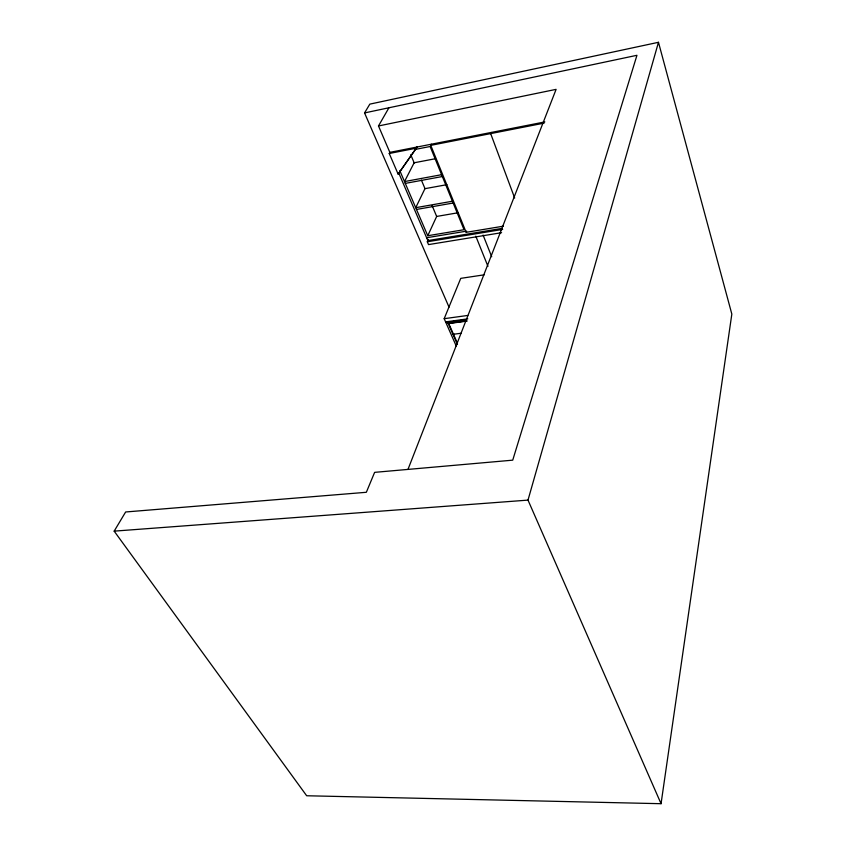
<?xml version="1.0" encoding="UTF-8"?>
<svg xmlns="http://www.w3.org/2000/svg" width="846" height="846" viewBox="0 0 846 846"><rect width="100%" height="100%" fill="white"/><g stroke="black" fill="none" stroke-linecap="round" stroke-linejoin="round"><path stroke-width="1.27" d="M364.552 112.93L636.953 55.297L512.729 460.161L374.63 472.354L366.339 492.287L125.642 511.978L114.168 531.14L306.675 795.758L661.054 803.7L731.832 314.078L658.474 42.3L369.829 104.132L364.552 112.93L449.025 307.13M661.054 803.7L527.999 500.113L658.474 42.3M407.973 469.414L556.108 89.359L378.49 125.969L389.858 152.365L389.234 153.496L398.138 174.139L417.11 147.003L398.138 174.139M452.726 333.705A1.132 0.603 -23.7 0 0 453.467 334.265L453.752 333.567M456.227 346.014L444.182 318.688L460.753 278.355L484.219 274.823M503.37 226.178L466.157 232.322L466.664 231.127L426.627 237.747M491.177 132.462L490.669 133.605L514.664 198.017M501.583 232.692L428.52 244.6L427.304 241.766L428.351 239.492M414.593 149.552L430.117 146.506L464.031 229.71L427.759 235.727L436.663 216.439L432.084 205.546M421.414 180.135L424.978 188.605L415.724 207.693L452.43 201.232M466.157 232.322L430.762 145.353L431.333 144.211M378.49 125.969L388.938 107.77M389.858 152.365L544.845 121.919M389.234 153.496L416.528 148.145M430.762 145.353L544.126 123.125M435.51 158.699L414.138 162.781L404.504 181.573L441.612 174.688M405.287 183.392L442.363 176.528M424.999 188.658L446.91 184.671M416.475 209.459L453.16 203.019M436.663 216.439L458.321 212.716M501.826 228.431L427.843 240.592L398.656 172.806M427.304 241.766L502.661 229.414M444.182 318.688L467.732 315.452M445.599 321.892L467.796 318.857M457.496 344.555L447.418 321.639A1.142 0.603 -23.7 0 0 448.169 322.199L466.41 319.714M451.775 322.21L454.355 321.861M458.225 321.332L460.816 320.983M451.912 322.474L455.793 321.945M458.384 321.596L460.975 321.247M447.904 322.738A1.132 0.603 -23.7 0 0 448.644 323.299L466.876 320.824M448.02 323.003A1.132 0.603 -23.7 0 0 448.771 323.563L466.992 321.089M453.467 334.265L461.239 333.239M114.168 531.14L527.999 500.113M448.169 322.199L448.644 323.299M448.771 323.563L457.178 342.715M399.841 170.712L427.759 235.727M410.744 154.712L414.307 163.183M475.801 236.161L487.952 266.374M483.077 235.072L491.706 256.729M453.35 334.011A1.132 0.603 -23.7 0 1 452.61 333.44"/></g></svg>
